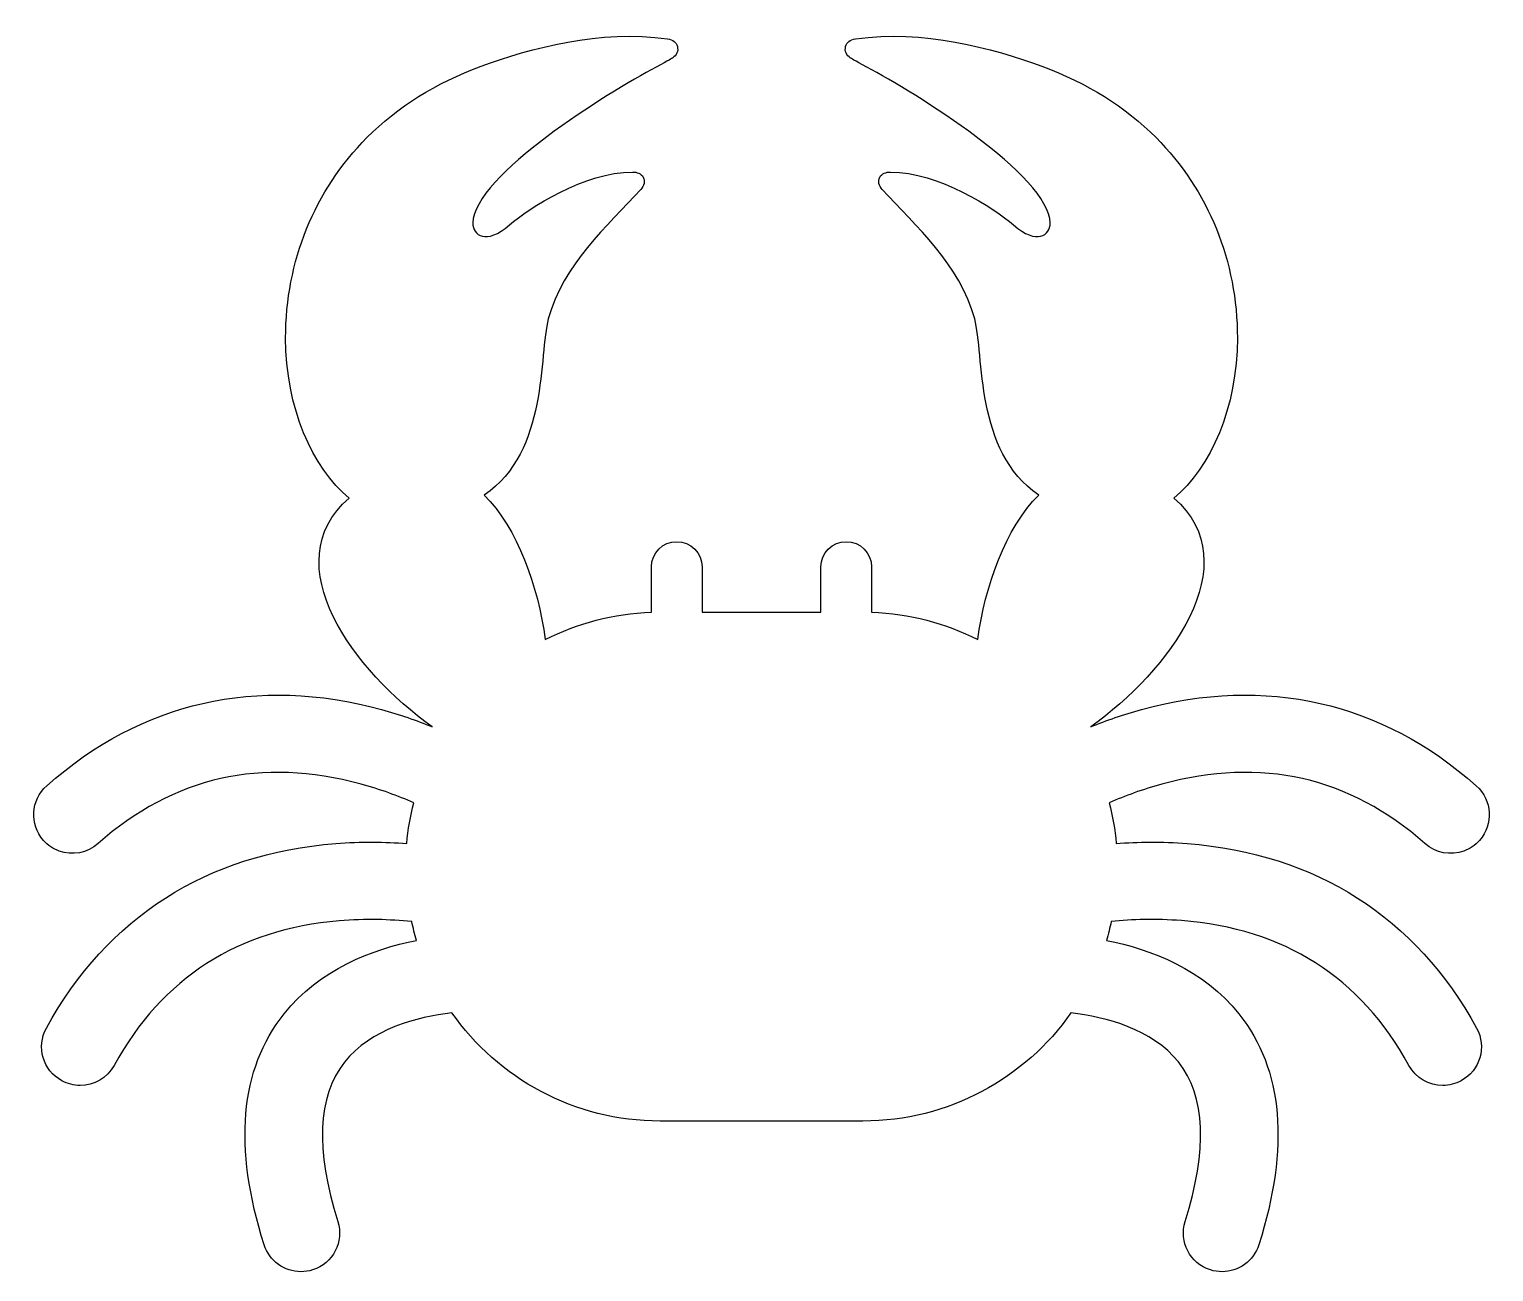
# Model space of a CAD drawing. Header units: centimetres. Extents: x -10.9 to 10.9, y -9.2 to 9.3.
import ezdxf

# ---------------------------------------------------------------- set-up
doc = ezdxf.new("R2010")
doc.units = ezdxf.units.CM
doc.header["$MEASUREMENT"] = 0
doc.layers.add('Layer 1', color=7, linetype='Continuous')

msp = doc.modelspace()

# ---------------------------------------------------------------- linework, layer by layer
at = {"layer": 'Layer 1'}
msp.add_open_spline([(6.31591, -2.8119), (5.94002, -2.78291), (5.58339, -2.78811), (5.26175, -2.81155), (5.26175, -2.81155), (5.24311, -2.60477), (5.20786, -2.40279), (5.15728, -2.20694), (5.15728, -2.20694), (5.39199, -2.10542), (5.65535, -2.00849), (5.94025, -1.93041), (5.94025, -1.93041), (7.41357, -1.52699), (8.72584, -1.82396), (9.84068, -2.81318), (9.84068, -2.81318), (10.00313, -2.9573), (10.22454, -2.99247), (10.4155, -2.92399), (10.4155, -2.92399), (10.50309, -2.89257), (10.5843, -2.8393), (10.65043, -2.7648), (10.65043, -2.7648), (10.86069, -2.52784), (10.83901, -2.16526), (10.60201, -1.95504), (10.60201, -1.95504), (9.1987, -0.70996), (7.4819, -0.31883), (5.63724, -0.82399), (5.63724, -0.82399), (5.36864, -0.89753), (5.1163, -0.98517), (4.88384, -1.07853), (4.88384, -1.07853), (6.03873, -0.26913), (7.23706, 1.34563), (6.11412, 2.31335), (6.11412, 2.31335), (6.66268, 2.75533), (7.05813, 3.66149), (7.05813, 4.68574), (7.05813, 4.68574), (7.05813, 5.8234), (6.63003, 6.87959), (5.8527, 7.6597), (5.8527, 7.6597), (5.39737, 8.11653), (4.82801, 8.47289), (4.16022, 8.71889), (4.16022, 8.71889), (3.42321, 8.9904), (2.39187, 9.26723), (1.39313, 9.12597), (1.39313, 9.12597), (1.31439, 9.1124), (1.26496, 9.07728), (1.2483, 9.01053), (1.2483, 9.01053), (1.2316, 8.94373), (1.25407, 8.88218), (1.32175, 8.8405), (1.32175, 8.8405), (1.32298, 8.83975), (1.37317, 8.80596), (1.56338, 8.70514), (1.56338, 8.70514), (2.27951, 8.32564), (4.26596, 7.09915), (4.28231, 6.3936), (4.28231, 6.3936), (4.28645, 6.21352), (4.08143, 6.06107), (3.7382, 6.36461), (3.7382, 6.36461), (3.45132, 6.61827), (2.6205, 7.1489), (1.9131, 7.14938), (1.9131, 7.14938), (1.84798, 7.14942), (1.7851, 7.12854), (1.7543, 7.07135), (1.7543, 7.07135), (1.72341, 7.01407), (1.7421, 6.94362), (1.78999, 6.89167), (1.78999, 6.89167), (2.29026, 6.34901), (2.94448, 5.77216), (3.16197, 4.97179), (3.16197, 4.97179), (3.30698, 4.43803), (3.15435, 3.00675), (4.11246, 2.35684), (4.11246, 2.35684), (3.61862, 1.86503), (3.3153, 1.00465), (3.207, 0.21511), (3.207, 0.21511), (2.73118, 0.45639), (2.19743, 0.59985), (1.63212, 0.61906), (1.63212, 0.61906), (1.63212, 0.61906), (1.63212, 1.2906), (1.63212, 1.2906), (1.63212, 1.2906), (1.63212, 1.49795), (1.46403, 1.66605), (1.25667, 1.66605), (1.25667, 1.66605), (1.04932, 1.66605), (0.88118, 1.49791), (0.88118, 1.2906), (0.88118, 1.2906), (0.88118, 1.2906), (0.88118, 0.62131), (0.88118, 0.62131), (0.88118, 0.62131), (0.88118, 0.62131), (-0.88127, 0.62131), (-0.88127, 0.62131), (-0.88127, 0.62131), (-0.88127, 0.62131), (-0.88127, 1.2906), (-0.88127, 1.2906), (-0.88127, 1.2906), (-0.88127, 1.49795), (-1.04941, 1.66605), (-1.25672, 1.66605), (-1.25672, 1.66605), (-1.46407, 1.66605), (-1.63217, 1.49791), (-1.63217, 1.2906), (-1.63217, 1.2906), (-1.63217, 1.2906), (-1.63217, 0.61906), (-1.63217, 0.61906), (-1.63217, 0.61906), (-2.19748, 0.59985), (-2.73123, 0.45643), (-3.20705, 0.21511), (-3.20705, 0.21511), (-3.31535, 1.0046), (-3.61871, 1.86503), (-4.11255, 2.35684), (-4.11255, 2.35684), (-3.15439, 3.00674), (-3.30702, 4.43798), (-3.16202, 4.97179), (-3.16202, 4.97179), (-2.94453, 5.77216), (-2.29036, 6.34901), (-1.79004, 6.89167), (-1.79004, 6.89167), (-1.74215, 6.94362), (-1.72346, 7.01407), (-1.75435, 7.07135), (-1.75435, 7.07135), (-1.78515, 7.12859), (-1.84802, 7.14943), (-1.91315, 7.14938), (-1.91315, 7.14938), (-2.62051, 7.1489), (-3.45137, 6.61827), (-3.73825, 6.36461), (-3.73825, 6.36461), (-4.08149, 6.06107), (-4.28646, 6.21352), (-4.28236, 6.3936), (-4.28236, 6.3936), (-4.26601, 7.09915), (-2.27956, 8.32564), (-1.56343, 8.70514), (-1.56343, 8.70514), (-1.37322, 8.80595), (-1.32303, 8.83975), (-1.3218, 8.8405), (-1.3218, 8.8405), (-1.25412, 8.88218), (-1.23161, 8.94378), (-1.24831, 9.01053), (-1.24831, 9.01053), (-1.26501, 9.07728), (-1.31445, 9.11244), (-1.39318, 9.12597), (-1.39318, 9.12597), (-2.39192, 9.26723), (-3.42326, 8.99039), (-4.16027, 8.71889), (-4.16027, 8.71889), (-4.82806, 8.4729), (-5.39747, 8.11653), (-5.85271, 7.6597), (-5.85271, 7.6597), (-6.63013, 6.8796), (-7.05818, 5.8234), (-7.05818, 4.68574), (-7.05818, 4.68574), (-7.05818, 3.66149), (-6.66273, 2.75533), (-6.11417, 2.31335), (-6.11417, 2.31335), (-7.23711, 1.34563), (-6.03878, -0.26912), (-4.88394, -1.07853), (-4.88394, -1.07853), (-5.11636, -0.98512), (-5.36875, -0.89753), (-5.6373, -0.82399), (-5.6373, -0.82399), (-7.48197, -0.31883), (-9.19877, -0.70996), (-10.60207, -1.955), (-10.60207, -1.955), (-10.83903, -2.16522), (-10.86071, -2.5278), (-10.65049, -2.76476), (-10.65049, -2.76476), (-10.58435, -2.83927), (-10.50315, -2.89258), (-10.41556, -2.92395), (-10.41556, -2.92395), (-10.2246, -2.99247), (-10.00319, -2.95726), (-9.84074, -2.81314), (-9.84074, -2.81314), (-8.72586, -1.82392), (-7.41358, -1.52695), (-5.94031, -1.93037), (-5.94031, -1.93037), (-5.65537, -2.00845), (-5.3921, -2.10538), (-5.1573, -2.2069), (-5.1573, -2.2069), (-5.20788, -2.40271), (-5.24313, -2.60468), (-5.26177, -2.81146), (-5.26177, -2.81146), (-5.58346, -2.78802), (-5.94014, -2.78282), (-6.31598, -2.81186), (-6.31598, -2.81186), (-8.22286, -2.95898), (-9.70693, -3.90665), (-10.60763, -5.55229), (-10.60763, -5.55229), (-10.75973, -5.83014), (-10.65777, -6.17875), (-10.37983, -6.33085), (-10.37983, -6.33085), (-10.29246, -6.3787), (-10.19808, -6.40139), (-10.10502, -6.40135), (-10.10502, -6.40135), (-9.90221, -6.40135), (-9.70556, -6.29353), (-9.60131, -6.10301), (-9.60131, -6.10301), (-8.89148, -4.80616), (-7.76827, -4.08457), (-6.26297, -3.95851), (-6.26297, -3.95851), (-5.87448, -3.92595), (-5.5071, -3.93824), (-5.18876, -3.96944), (-5.18876, -3.96944), (-5.16796, -4.06369), (-5.14373, -4.15666), (-5.11606, -4.24813), (-5.11606, -4.24813), (-5.78262, -4.38137), (-6.55783, -4.68063), (-7.08123, -5.33816), (-7.08123, -5.33816), (-7.73708, -6.1621), (-7.83679, -7.31461), (-7.37772, -8.76361), (-7.37772, -8.76361), (-7.30026, -9.00802), (-7.0744, -9.16417), (-6.83105, -9.16417), (-6.83105, -9.16417), (-6.77364, -9.16413), (-6.71526, -9.15545), (-6.65763, -9.1372), (-6.65763, -9.1372), (-6.35563, -9.0415), (-6.18842, -8.7191), (-6.28403, -8.41715), (-6.28403, -8.41715), (-6.62004, -7.35673), (-6.58699, -6.56208), (-6.18582, -6.05542), (-6.18582, -6.05542), (-5.79575, -5.56277), (-5.11275, -5.38503), (-4.59168, -5.3237), (-4.59168, -5.3237), (-3.90855, -6.29481), (-2.77927, -6.92938), (-1.50175, -6.92938), (-1.50175, -6.92938), (-1.50175, -6.92938), (1.50183, -6.92938), (1.50183, -6.92938), (1.50183, -6.92938), (2.77868, -6.92938), (3.90748, -6.29543), (4.5907, -5.32515), (4.5907, -5.32515), (5.11159, -5.38714), (5.79516, -5.56458), (6.18365, -6.05264), (6.18365, -6.05264), (6.5869, -6.55926), (6.62069, -7.35483), (6.28407, -8.41719), (6.28407, -8.41719), (6.18837, -8.71914), (6.35567, -9.04149), (6.65762, -9.13724), (6.65762, -9.13724), (6.71525, -9.15548), (6.77363, -9.16416), (6.83104, -9.16416), (6.83104, -9.16416), (7.07439, -9.16416), (7.30025, -9.00801), (7.37766, -8.76364), (7.37766, -8.76364), (7.83678, -7.31464), (7.73702, -6.16213), (7.08122, -5.33819), (7.08122, -5.33819), (6.55782, -4.68062), (5.7826, -4.3814), (5.11605, -4.24816), (5.11605, -4.24816), (5.14381, -4.15638), (5.16817, -4.0631), (5.18897, -3.9685), (5.18897, -3.9685), (5.49639, -3.93867), (5.85055, -3.92664), (6.22767, -3.95568), (6.22767, -3.95568), (7.7506, -4.07324), (8.88566, -4.79571), (9.60126, -6.10309), (9.60126, -6.10309), (9.70546, -6.29357), (9.90202, -6.40143), (10.10492, -6.40143), (10.10492, -6.40143), (10.19798, -6.40143), (10.2924, -6.37869), (10.37982, -6.33084), (10.37982, -6.33084), (10.65771, -6.17878), (10.75967, -5.83022), (10.60757, -5.55232), (10.60757, -5.55232), (9.70691, -3.90664), (8.22284, -2.95902), (6.31591, -2.8119)], degree=3, knots=[0, 0, 0, 0, 0.01075269, 0.01075269, 0.01075269, 0.01075269, 0.02150538, 0.02150538, 0.02150538, 0.02150538, 0.03225806, 0.03225806, 0.03225806, 0.03225806, 0.04301075, 0.04301075, 0.04301075, 0.04301075, 0.05376344, 0.05376344, 0.05376344, 0.05376344, 0.06451613, 0.06451613, 0.06451613, 0.06451613, 0.07526882, 0.07526882, 0.07526882, 0.07526882, 0.08602151, 0.08602151, 0.08602151, 0.08602151, 0.09677419, 0.09677419, 0.09677419, 0.09677419, 0.10752688, 0.10752688, 0.10752688, 0.10752688, 0.11827957, 0.11827957, 0.11827957, 0.11827957, 0.12903226, 0.12903226, 0.12903226, 0.12903226, 0.13978495, 0.13978495, 0.13978495, 0.13978495, 0.15053763, 0.15053763, 0.15053763, 0.15053763, 0.16129032, 0.16129032, 0.16129032, 0.16129032, 0.17204301, 0.17204301, 0.17204301, 0.17204301, 0.1827957, 0.1827957, 0.1827957, 0.1827957, 0.19354839, 0.19354839, 0.19354839, 0.19354839, 0.20430108, 0.20430108, 0.20430108, 0.20430108, 0.21505376, 0.21505376, 0.21505376, 0.21505376, 0.22580645, 0.22580645, 0.22580645, 0.22580645, 0.23655914, 0.23655914, 0.23655914, 0.23655914, 0.24731183, 0.24731183, 0.24731183, 0.24731183, 0.25806452, 0.25806452, 0.25806452, 0.25806452, 0.2688172, 0.2688172, 0.2688172, 0.2688172, 0.27956989, 0.27956989, 0.27956989, 0.27956989, 0.29032258, 0.29032258, 0.29032258, 0.29032258, 0.30107527, 0.30107527, 0.30107527, 0.30107527, 0.31182796, 0.31182796, 0.31182796, 0.31182796, 0.32258065, 0.32258065, 0.32258065, 0.32258065, 0.33333333, 0.33333333, 0.33333333, 0.33333333, 0.34408602, 0.34408602, 0.34408602, 0.34408602, 0.35483871, 0.35483871, 0.35483871, 0.35483871, 0.3655914, 0.3655914, 0.3655914, 0.3655914, 0.37634409, 0.37634409, 0.37634409, 0.37634409, 0.38709677, 0.38709677, 0.38709677, 0.38709677, 0.39784946, 0.39784946, 0.39784946, 0.39784946, 0.40860215, 0.40860215, 0.40860215, 0.40860215, 0.41935484, 0.41935484, 0.41935484, 0.41935484, 0.43010753, 0.43010753, 0.43010753, 0.43010753, 0.44086022, 0.44086022, 0.44086022, 0.44086022, 0.4516129, 0.4516129, 0.4516129, 0.4516129, 0.46236559, 0.46236559, 0.46236559, 0.46236559, 0.47311828, 0.47311828, 0.47311828, 0.47311828, 0.48387097, 0.48387097, 0.48387097, 0.48387097, 0.49462366, 0.49462366, 0.49462366, 0.49462366, 0.50537634, 0.50537634, 0.50537634, 0.50537634, 0.51612903, 0.51612903, 0.51612903, 0.51612903, 0.52688172, 0.52688172, 0.52688172, 0.52688172, 0.53763441, 0.53763441, 0.53763441, 0.53763441, 0.5483871, 0.5483871, 0.5483871, 0.5483871, 0.55913978, 0.55913978, 0.55913978, 0.55913978, 0.56989247, 0.56989247, 0.56989247, 0.56989247, 0.58064516, 0.58064516, 0.58064516, 0.58064516, 0.59139785, 0.59139785, 0.59139785, 0.59139785, 0.60215054, 0.60215054, 0.60215054, 0.60215054, 0.61290323, 0.61290323, 0.61290323, 0.61290323, 0.62365591, 0.62365591, 0.62365591, 0.62365591, 0.6344086, 0.6344086, 0.6344086, 0.6344086, 0.64516129, 0.64516129, 0.64516129, 0.64516129, 0.65591398, 0.65591398, 0.65591398, 0.65591398, 0.66666667, 0.66666667, 0.66666667, 0.66666667, 0.67741935, 0.67741935, 0.67741935, 0.67741935, 0.68817204, 0.68817204, 0.68817204, 0.68817204, 0.69892473, 0.69892473, 0.69892473, 0.69892473, 0.70967742, 0.70967742, 0.70967742, 0.70967742, 0.72043011, 0.72043011, 0.72043011, 0.72043011, 0.7311828, 0.7311828, 0.7311828, 0.7311828, 0.74193548, 0.74193548, 0.74193548, 0.74193548, 0.75268817, 0.75268817, 0.75268817, 0.75268817, 0.76344086, 0.76344086, 0.76344086, 0.76344086, 0.77419355, 0.77419355, 0.77419355, 0.77419355, 0.78494624, 0.78494624, 0.78494624, 0.78494624, 0.79569892, 0.79569892, 0.79569892, 0.79569892, 0.80645161, 0.80645161, 0.80645161, 0.80645161, 0.8172043, 0.8172043, 0.8172043, 0.8172043, 0.82795699, 0.82795699, 0.82795699, 0.82795699, 0.83870968, 0.83870968, 0.83870968, 0.83870968, 0.84946237, 0.84946237, 0.84946237, 0.84946237, 0.86021505, 0.86021505, 0.86021505, 0.86021505, 0.87096774, 0.87096774, 0.87096774, 0.87096774, 0.88172043, 0.88172043, 0.88172043, 0.88172043, 0.89247312, 0.89247312, 0.89247312, 0.89247312, 0.90322581, 0.90322581, 0.90322581, 0.90322581, 0.91397849, 0.91397849, 0.91397849, 0.91397849, 0.92473118, 0.92473118, 0.92473118, 0.92473118, 0.93548387, 0.93548387, 0.93548387, 0.93548387, 0.94623656, 0.94623656, 0.94623656, 0.94623656, 0.95698925, 0.95698925, 0.95698925, 0.95698925, 0.96774194, 0.96774194, 0.96774194, 0.96774194, 0.97849462, 0.97849462, 0.97849462, 0.97849462, 1, 1, 1, 1], dxfattribs=at)

doc.saveas('drawing.dxf')
